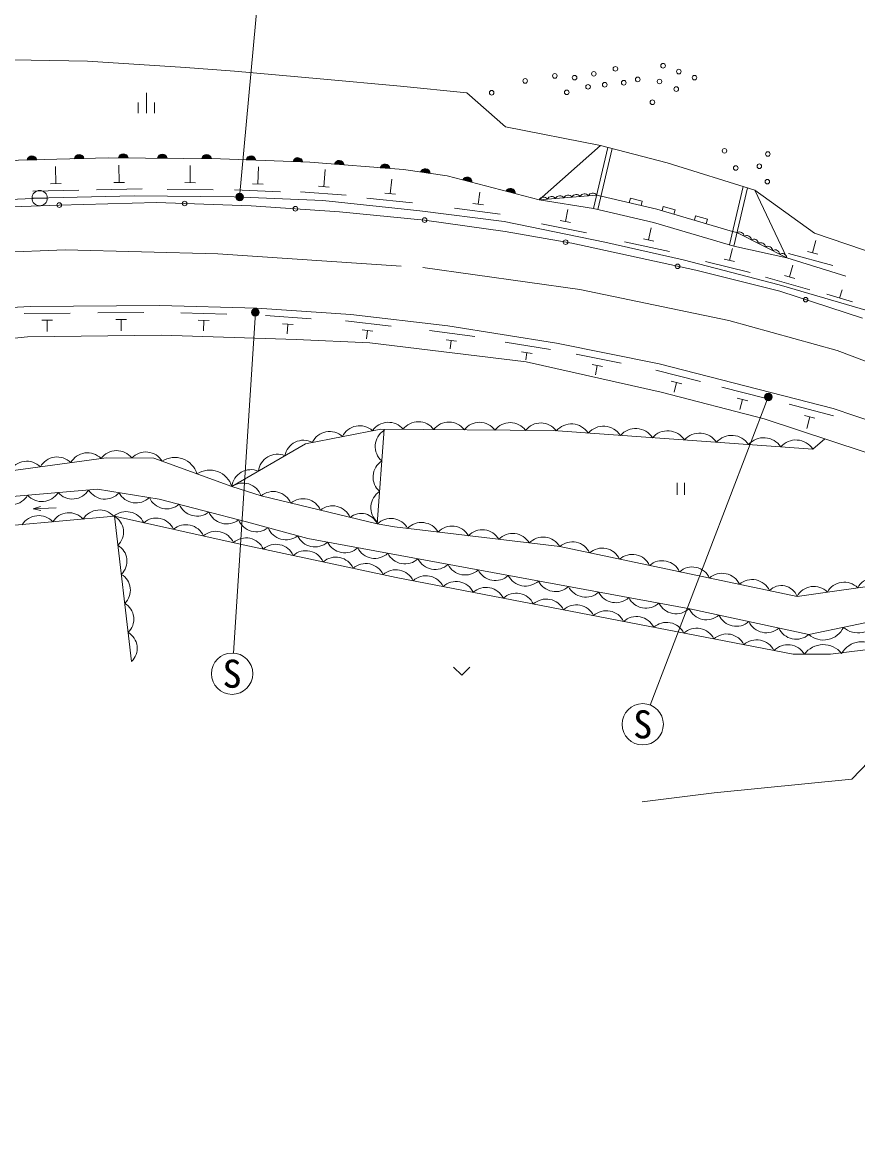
# Model space of a CAD drawing. Units: millimetres, scale not verified. Extents: x 40000 to 680000, y 20000 to 380000.
# Drawn here: x 375815 to 430374, y 261439 to 334067 of the extents above; entities that cross this region are included whole.
import ezdxf
from ezdxf.enums import TextEntityAlignment as Align

# ---------------------------------------------------------------- set-up
doc = ezdxf.new("R2010")
doc.units = ezdxf.units.MM
doc.header["$LTSCALE"] = 1000
doc.linetypes.add('CHAIN', pattern=[18.5, 12, -1.5, 3.5, -1.5])
for name, color, linetype, lineweight in [('M-BGD', 7, 'Continuous', 13), ('M-BGD-HTXT', 7, 'Continuous', 13), ('M-BMK', 2, 'Continuous', 13), ('M-STR-STRC', 7, 'Continuous', 13)]:
    doc.layers.add(name, color=color, linetype=linetype, lineweight=lineweight)
doc.styles.add('ＭＳ ゴシック', font='')
doc.styles.get('ＭＳ ゴシック').set_extended_font_data('MS Gothic')

msp = doc.modelspace()

# ---------------------------------------------------------------- hatches: boundary and pattern name
at = {"layer": 'M-BGD'}
for points in [[(379222, 325151), (379847, 325169, 0.84072)], [(382100, 325208), (382726, 325203, 0.84072)], [(385274, 325181), (384649, 325187, -0.84072)], [(388166, 325157), (387540, 325162, -0.84072)], [(376133, 325064), (376759, 325081, 0.84072)], [(391062, 325062), (390437, 325086, -0.84072)], [(393499, 324966), (394124, 324942, 0.84072)], [(396827, 324749), (396203, 324798, -0.84072)], [(399820, 324515), (399196, 324564, -0.84072)], [(401828, 324283), (402448, 324192, 0.84072)], [(404577, 323765), (405183, 323607, 0.84072)], [(407405, 323028), (408011, 322870, 0.84072)]]:
    msp.add_hatch(color=256, dxfattribs=at).paths.add_polyline_path(points)
at = {"layer": 'M-STR-STRC'}
for points in [[(390228, 322765, -0.41421), (390128, 322425, -0.41421), (389789, 322525, -1)], [(391263, 315230, -1), (390824, 314991, -1)], [(424755, 309691, -1), (424316, 309452, -0.41421), (424416, 309791, -0.41421)]]:
    msp.add_hatch(color=256, dxfattribs=at).paths.add_polyline_path(points)

# ---------------------------------------------------------------- linework, layer by layer
at = {"layer": 'M-BGD'}
for p, q in [((383927, 328127), (383927, 329455)), ((383394, 328127), (383394, 328824)), ((384461, 328127), (384461, 328824)), ((409566, 322465), (413573, 326015)), ((414057, 325889), (413114, 321898)), ((414347, 325813), (413406, 321829)), ((413573, 326015), (417939, 324875)), ((376133, 325064), (376759, 325081)), ((379222, 325151), (379847, 325169)), ((382100, 325208), (382726, 325203)), ((382145, 323594), (382123, 324719)), ((384649, 325187), (385274, 325181)), ((386777, 323583), (386786, 324708)), ((387540, 325162), (388166, 325157)), ((390437, 325086), (391062, 325062)), ((393499, 324966), (394124, 324942)), ((396203, 324798), (396827, 324749)), ((417939, 324875), (423654, 323094)), ((378006, 323512), (377984, 324637)), ((391193, 323497), (391238, 324622)), ((395509, 323321), (395595, 324443)), ((399196, 324564), (399820, 324515)), ((401828, 324283), (402448, 324192)), ((377656, 323505), (378356, 323519)), ((381795, 323587), (382495, 323601)), ((386427, 323586), (387127, 323580)), ((390843, 323512), (391542, 323483)), ((395160, 323348), (395858, 323294)), ((399847, 322862), (399947, 323809)), ((404577, 323765), (405183, 323607)), ((422889, 323332), (421995, 319525)), ((423176, 323242), (422283, 319440)), ((376453, 322576), (377453, 322576)), ((376516, 323033), (379515, 323092)), ((380654, 323115), (383654, 323174)), ((385273, 323145), (388273, 323121)), ((389676, 323109), (392673, 322987)), ((393979, 322987), (396970, 322758)), ((398308, 322573), (401291, 322257)), ((399499, 322899), (400195, 322825)), ((405591, 322172), (405692, 322964)), ((407405, 323028), (408011, 322870)), ((413321, 322774), (409566, 322465)), ((413613, 322705), (413321, 322774)), ((415525, 322562), (415456, 322270)), ((416304, 322378), (415525, 322562)), ((423656, 323102), (425744, 318672)), ((404046, 321916), (407022, 321536)), ((405244, 322217), (405938, 322128)), ((409566, 322465), (413114, 321898)), ((411282, 321045), (411439, 321828)), ((417029, 320974), (413114, 321898)), ((416235, 322086), (416304, 322378)), ((417677, 322035), (417593, 321747)), ((418445, 321811), (417677, 322035)), ((418361, 321523), (418445, 321811)), ((410939, 321114), (411626, 320977)), ((419789, 321418), (419705, 321130)), ((420557, 321194), (419789, 321418)), ((420473, 320906), (420557, 321194)), ((409723, 320898), (412665, 320310)), ((416715, 319844), (416887, 320624)), ((417029, 320974), (422283, 319440)), ((422489, 320318), (422201, 320402)), ((425744, 318672), (422489, 320318)), ((415153, 319728), (418083, 319082)), ((416373, 319920), (417057, 319769)), ((427422, 318998), (427646, 319816)), ((421994, 318511), (422188, 319285)), ((422283, 319440), (425744, 318672)), ((425857, 318960), (428751, 318169)), ((427085, 319091), (427760, 318906)), ((420430, 318439), (423340, 317710)), ((421655, 318596), (422334, 318425)), ((425744, 318672), (429597, 317471)), ((425927, 317424), (426145, 318192)), ((424361, 317400), (427247, 316582)), ((425590, 317520), (426264, 317329)), ((428347, 316295), (430026, 315801)), ((429187, 316048), (429346, 316587)), ((378937, 315067), (375937, 315042)), ((377791, 314607), (377091, 314602)), ((377441, 314604), (377447, 313865)), ((383762, 315107), (380762, 315082)), ((382615, 314648), (381916, 314642)), ((382265, 314645), (382272, 313903)), ((389176, 314994), (386177, 315077)), ((388014, 314576), (387314, 314595)), ((387664, 314586), (387645, 313898)), ((394686, 314692), (391693, 314899)), ((399910, 314202), (396930, 314552)), ((393508, 314323), (392809, 314371)), ((393158, 314347), (393114, 313698)), ((398715, 313889), (398020, 313971)), ((398368, 313930), (398302, 313371)), ((405380, 313527), (402405, 313915)), ((404181, 313229), (403487, 313320)), ((403834, 313275), (403761, 312717)), ((410320, 312693), (407358, 313167)), ((409113, 312430), (408422, 312541)), ((408768, 312486), (408690, 312002)), ((414924, 311781), (411983, 312371)), ((413708, 311566), (413022, 311704)), ((413365, 311635), (413244, 311033)), ((420105, 310585), (417199, 311330)), ((418879, 310435), (418201, 310608)), ((418540, 310521), (418380, 309897)), ((424412, 309481), (421506, 310226)), ((423186, 309331), (422508, 309505)), ((422847, 309418), (422681, 308771)), ((428801, 308356), (425895, 309101)), ((427575, 308206), (426897, 308380)), ((427236, 308293), (427041, 307531)), ((399444, 307479), (399002, 301283)), ((418590, 303977), (418590, 303194)), ((419057, 303977), (419057, 303194)), ((376532, 302273), (377008, 302426)), ((378030, 302347), (376532, 302273)), ((376532, 302273), (377021, 302168)), ((381834, 301789), (382953, 292296))]:
    msp.add_line(p, q, dxfattribs=at)
for points in [[(355914, 319925), (353153, 331808), (369002, 331718), (380083, 331532), (386481, 331100), (389670, 330875), (395271, 330368), (400505, 329881), (404839, 329449), (407362, 327223), (413573, 326015)], [(355377, 322239), (358264, 322694), (371835, 324536), (375569, 325048), (381431, 325214), (388769, 325152), (394602, 324923), (400714, 324445), (403562, 324030), (409566, 322465)], [(357382, 320938), (364710, 321711), (370861, 322300), (377556, 322603), (383125, 322713), (389663, 322659), (395440, 322424), (401770, 321753), (407294, 321047), (413859, 319706), (418966, 318547), (425239, 316916), (431577, 315051)], [(422201, 320402), (417259, 321844), (413613, 322705)], [(423654, 323094), (427549, 320289), (439252, 316303)], [(355914, 319925), (358755, 320347), (362654, 320909), (367123, 321449), (371530, 321864), (378232, 322118), (384593, 322284), (390767, 322076), (396539, 321681), (402089, 321141), (407348, 320393), (411714, 319624), (419809, 317856), (425297, 316484), (430689, 314736)], [(295127, 300432), (336332, 309453), (342854, 310999), (348520, 311884), (356273, 313437), (361198, 314326), (369697, 315141), (376333, 315495), (384797, 315566), (391136, 315389), (397276, 314964), (403615, 314221), (410698, 313088), (417404, 311742), (428761, 308831), (440087, 305000)], [(439408, 298393), (426411, 296553), (410910, 299805), (400132, 301095), (399002, 301283), (391411, 303117), (389506, 303728), (384415, 305575), (381298, 305610), (373311, 304506), (363457, 301587), (360173, 314141)], [(360756, 311911), (365150, 312264), (371985, 313078), (376164, 313503), (384911, 313609), (393693, 313326), (398509, 313114), (408712, 311885), (417537, 309892), (424265, 308158), (432960, 305286), (440928, 302172), (447581, 299247)], [(428229, 306849), (427436, 306171), (410489, 307383), (399233, 307484), (394311, 306528), (389506, 303728)], [(367133, 289699), (364012, 298663), (374423, 303017), (380727, 303548), (384764, 302911), (390465, 301424), (394467, 300327), (419401, 295739), (427175, 294058), (435342, 295757), (449919, 296550), (451915, 296677), (454111, 297349), (464983, 290979), (485559, 278079), (496375, 271838), (510725, 264719), (512361, 261439)], [(364502, 297254), (375100, 301175), (381834, 301789), (390044, 299972), (400243, 297791), (426165, 292767), (428598, 292783), (442443, 294487), (451244, 295792), (454152, 295982)], [(403984, 291932), (404515, 291402), (405045, 291932)], [(433275, 288031), (429996, 284613), (421003, 283707), (416291, 283125)]]:
    msp.add_lwpolyline(points, dxfattribs=at)
for centre, radius in [((417662, 331222), 150), ((410593, 330561), 150), ((411884, 330445), 150), ((413142, 330693), 150), ((414550, 331024), 150), ((416007, 330329), 150), ((418689, 330842), 150), ((419716, 330445), 150), ((408655, 330230), 150), ((412762, 329849), 150), ((413854, 329981), 150), ((415096, 330114), 150), ((417431, 330197), 150), ((418523, 329700), 150), ((406471, 329459), 150), ((411371, 329485), 150), ((416967, 328840), 150), ((421675, 325665), 150), ((424503, 325456), 150), ((422405, 324541), 150), ((423949, 324658), 150), ((424471, 323647), 150), ((376953, 322576), 500), ((378232, 322118), 150), ((386419, 322222), 150), ((393653, 321879), 150), ((402089, 321141), 150), ((411298, 319697), 150), ((418608, 318118), 150), ((426974, 315941), 150)]:
    msp.add_circle(centre, radius, dxfattribs=at)
for centre, radius, start, end in [((379536, 325106), 318, 11.51525, 171.73298), ((382412, 325151), 318, 9.40447, 169.6222), ((384961, 325129), 318, 9.40447, 169.6222), ((387853, 325105), 318, 9.40447, 169.6222), ((376447, 325018), 318, 11.51525, 171.73298), ((390747, 325020), 318, 7.64837, 167.8661), ((393809, 324900), 318, 7.64837, 167.8661), ((396511, 324719), 318, 5.4203, 165.63804), ((399504, 324485), 318, 5.4203, 165.63804), ((402130, 324184), 318, 1.58982, 161.80756), ((404866, 323633), 318, 355.28286, 155.5006), ((407694, 322896), 318, 355.28286, 155.5006), ((409848, 322321), 316, 36.44069, 152.98028), ((410384, 322365), 316, 36.44069, 152.98028), ((410921, 322410), 316, 36.44069, 152.98028), ((411457, 322454), 316, 36.44069, 152.98028), ((411994, 322498), 316, 36.44069, 152.98028), ((412530, 322542), 316, 36.44069, 152.98028), ((413066, 322586), 316, 36.44069, 152.98028), ((422653, 320065), 301, 3.32183, 123.04435), ((423118, 319830), 301, 3.32183, 123.04435), ((423583, 319595), 301, 3.32183, 123.04435), ((424048, 319360), 301, 3.32183, 123.04435), ((424513, 319125), 301, 3.32183, 123.04435), ((424978, 318890), 301, 3.32183, 123.04435), ((425443, 318655), 301, 3.32183, 123.04435), ((401678, 306713), 1250, 36.32472, 142.58492), ((403678, 306694), 1250, 36.35769, 142.6179), ((395884, 306071), 1250, 47.78938, 154.04959), ((397849, 306451), 1250, 47.85503, 154.11524), ((399722, 306676), 1250, 39.56813, 145.82834), ((400115, 306344), 1250, 122.7896, 229.0498), ((405678, 306676), 1250, 36.35754, 142.61775), ((407678, 306658), 1250, 36.35754, 142.61775), ((409673, 306635), 1250, 36.0091, 142.26931), ((411675, 306509), 1312, 32.77582, 139.03603), ((413769, 306359), 1312, 32.77823, 139.03843), ((415863, 306210), 1312, 32.77822, 139.03842), ((417957, 306060), 1312, 32.77822, 139.03842), ((420051, 305910), 1312, 32.77822, 139.03842), ((394190, 305506), 1250, 62.83761, 169.09781), ((422145, 305760), 1312, 32.77822, 139.03842), ((424239, 305610), 1312, 32.77822, 139.03842), ((426333, 305461), 1312, 32.77822, 139.03842), ((380076, 304684), 1250, 44.73969, 150.9999), ((381975, 304829), 1250, 37.73357, 143.99378), ((383877, 304741), 1250, 30.68456, 136.94476), ((392476, 304591), 1250, 67.10274, 173.36295), ((376114, 304136), 1250, 44.76418, 151.02438), ((378095, 304410), 1250, 44.74003, 151.00024), ((385781, 304112), 1514, 16.97119, 123.23139), ((399973, 304349), 1250, 122.7896, 229.0498), ((388058, 303287), 1514, 16.93549, 123.1957), ((390748, 303584), 1250, 67.10274, 173.36295), ((390229, 302709), 1250, 19.07861, 125.33881), ((375078, 303782), 1250, 224.08313, 330.34334), ((377098, 303995), 1250, 221.68424, 327.94445), ((379091, 304163), 1250, 221.68424, 327.94445), ((381212, 304159), 1250, 211.81607, 318.07627), ((383247, 303909), 1250, 207.88479, 314.14499), ((385258, 303523), 1250, 204.11801, 310.37822), ((392206, 302153), 1250, 23.28666, 129.54687), ((394151, 301684), 1250, 23.28666, 129.54687), ((399830, 302354), 1250, 122.7896, 229.0498), ((380862, 300948), 1250, 42.07903, 148.33924), ((387225, 303044), 1250, 202.2565, 308.51671), ((396082, 301217), 1250, 23.28666, 129.54687), ((376882, 300581), 1250, 42.29679, 148.557), ((378870, 300766), 1250, 42.07941, 148.33961), ((382610, 300842), 1250, 24.77714, 131.03735), ((381234, 300756), 1195, 313.59429, 59.8545), ((384560, 300418), 1250, 24.38619, 130.64639), ((389160, 302539), 1250, 202.25544, 308.51565), ((391100, 302024), 1250, 201.73372, 307.99393), ((397955, 300832), 1139, 23.28666, 129.54687), ((399884, 300397), 1250, 28.59494, 134.85515), ((386512, 299986), 1250, 24.3879, 130.6481), ((388465, 299553), 1250, 24.3879, 130.64811), ((393032, 301498), 1250, 201.53064, 307.79085), ((401884, 300131), 1250, 29.99738, 136.25759), ((403871, 299892), 1250, 30.04665, 136.30686), ((405856, 299655), 1250, 30.04665, 136.30686), ((390423, 299126), 1250, 24.7041, 130.9643), ((392380, 298705), 1250, 24.80028, 131.06048), ((394933, 301033), 1250, 204.74976, 311.00997), ((396872, 300647), 1250, 206.44355, 312.70376), ((407842, 299417), 1250, 30.04665, 136.30686), ((409828, 299179), 1250, 30.04665, 136.30686), ((411735, 298866), 1250, 25.01954, 131.27975), ((381458, 298857), 1195, 313.59429, 59.8545), ((394335, 298287), 1250, 24.79853, 131.05874), ((398839, 300285), 1250, 206.44355, 312.70376), ((400806, 299923), 1250, 206.44355, 312.70376), ((413692, 298455), 1250, 25.01954, 131.27975), ((415649, 298045), 1250, 25.01954, 131.27975), ((396291, 297869), 1250, 24.7985, 131.0587), ((398247, 297451), 1250, 24.7985, 131.0587), ((402773, 299561), 1250, 206.44355, 312.70376), ((404740, 299199), 1250, 206.44355, 312.70376), ((417607, 297634), 1250, 25.01954, 131.27975), ((381682, 296959), 1195, 313.59429, 59.8545), ((400213, 297041), 1250, 25.42319, 131.6834), ((402181, 296651), 1250, 25.89475, 132.15496), ((406707, 298837), 1250, 206.44355, 312.70376), ((408674, 298475), 1250, 206.44355, 312.70376), ((419564, 297223), 1250, 25.01954, 131.27975), ((421522, 296812), 1250, 25.01954, 131.27975), ((404144, 296271), 1250, 25.90198, 132.16218), ((406108, 295890), 1250, 25.90198, 132.16219), ((410641, 298113), 1250, 206.44355, 312.70376), ((412608, 297751), 1250, 206.44355, 312.70376), ((423479, 296402), 1250, 25.01954, 131.27975), ((425391, 296165), 1092, 20.78405, 135.51523), ((427507, 295950), 1250, 44.93016, 151.19037), ((429487, 296231), 1250, 44.93016, 151.19037), ((431467, 296511), 1250, 44.93016, 151.19037), ((408071, 295510), 1250, 25.90198, 132.16219), ((410035, 295129), 1250, 25.90198, 132.16219), ((414575, 297389), 1250, 206.44355, 312.70376), ((416542, 297027), 1250, 206.44355, 312.70376), ((381906, 295060), 1195, 313.59429, 59.8545), ((411998, 294749), 1250, 25.90198, 132.16219), ((413962, 294368), 1250, 25.90198, 132.16219), ((418509, 296665), 1250, 206.44355, 312.70376), ((420492, 296270), 1250, 204.67452, 310.93472), ((415925, 293988), 1250, 25.90198, 132.16219), ((422447, 295848), 1250, 204.67452, 310.93472), ((424402, 295425), 1250, 204.67452, 310.93472), ((430394, 295613), 1445, 228.61805, 334.87826), ((382129, 293161), 1195, 313.59429, 59.8545), ((417889, 293607), 1250, 25.90198, 132.16219), ((419852, 293227), 1250, 25.90198, 132.16219), ((426357, 295003), 1250, 204.67633, 310.93653), ((428131, 295143), 1445, 228.61805, 334.87826), ((421816, 292846), 1250, 25.90198, 132.16219), ((423779, 292466), 1250, 25.90198, 132.16219), ((430638, 292069), 1519, 44.08246, 150.34266), ((425804, 292145), 1250, 29.84444, 136.10464), ((428123, 291882), 1519, 38.16082, 144.42103)]:
    msp.add_arc(centre, radius, start, end, dxfattribs=at)
at = {"layer": 'M-BGD-HTXT'}
for p, q in [((390008, 322645), (391596, 339922)), ((391043, 315111), (389605, 292848)), ((424535, 309572), (416816, 289453))]:
    msp.add_line(p, q, dxfattribs=at)
for centre in [(389518, 291500), (416333, 288192)]:
    msp.add_circle(centre, 1350, dxfattribs=at)
at = {"layer": 'M-BMK', "linetype": 'CHAIN'}
msp.add_lwpolyline([(318890, 309049), (332869, 312187), (341951, 314351), (347068, 315442), (353362, 316768), (355952, 317251), (359959, 317884), (365015, 318419), (369248, 318844), (378621, 319192), (388579, 318936), (401973, 318043), (412226, 316597), (421962, 314572), (429023, 312626), (441089, 308032)], dxfattribs=at)
at = {"layer": 'M-STR-STRC'}
for centre in [(390008, 322645), (391043, 315111), (424535, 309572)]:
    msp.add_circle(centre, 250, dxfattribs=at)

# ---------------------------------------------------------------- texts
at = {"layer": 'M-BGD-HTXT', "style": 'ＭＳ ゴシック'}
for p in [(389518, 291500), (416333, 288192)]:
    msp.add_text('S', height=1833, dxfattribs=at).set_placement(p, align=Align.MIDDLE_CENTER)

doc.saveas('drawing.dxf')
